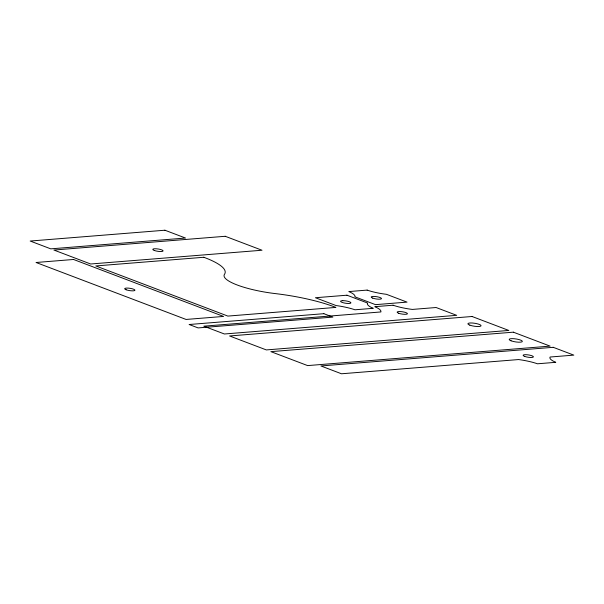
<?xml version="1.0" encoding="UTF-8"?>
<svg xmlns="http://www.w3.org/2000/svg" width="604" height="604" viewBox="0 0 604 604"><rect width="100%" height="100%" fill="white"/><g stroke="black" fill="none" stroke-linecap="round" stroke-linejoin="round"><path stroke-width="0.91" d="M164.922 230.222L30.2 241.041L50.781 248.856L185.511 238.044L164.922 230.222M225.247 236.285L53.899 250.041L90.645 263.993L261.993 250.237L225.247 236.285M73.545 259.478L36.066 262.491L186.077 319.448L223.556 316.436L73.545 259.478M203.82 257.274L95.794 265.949L227.859 316.088L335.884 307.413A72.095 16.217 8.7 0 0 275.379 293.604A46.312 10.419 8.7 0 1 224.507 274.284A72.095 16.217 8.7 0 0 203.82 257.274M367.141 290.101L348.833 291.573A27.037 6.085 8.7 0 1 354.925 296.836L375.507 304.65L407.013 302.121L386.432 294.307A25.413 5.715 8.7 0 1 367.141 290.101M346.96 295.205L315.454 297.734L336.043 305.548A27.037 6.085 8.7 0 1 354.963 309.784L373.272 308.312A25.413 5.715 8.7 0 1 367.549 303.019L346.96 295.205M393.098 305.216L374.79 306.689A27.037 6.085 8.7 0 1 380.882 311.951L203.797 326.175L224.378 333.989L456.684 315.333L436.103 307.519L412.389 309.422A25.413 5.715 8.7 0 1 393.098 305.216M323.85 313.687L189.127 324.507L198.097 327.912L332.827 317.092L323.85 313.687M472.064 316.496L229.588 335.967L266.326 349.92L508.81 330.448L472.064 316.496M513.362 332.177L270.879 351.641L307.625 365.594L550.108 346.122L513.362 332.177M553.219 347.308L320.913 365.956L341.494 373.778L518.579 359.554A27.037 6.085 8.7 0 1 537.5 363.789L555.808 362.317A25.413 5.715 8.7 0 1 550.085 357.024L573.8 355.122L553.219 347.308M342.732 300.671L341.751 300.739A5.21 1.17 8.7 0 0 342.151 302.4A5.21 1.17 8.7 0 0 349.104 303.457A5.21 1.17 8.7 0 0 349.927 301.985L348.999 301.623A5.21 1.17 8.7 0 0 342.732 300.671M469.791 325.126A6.659 1.495 8.7 0 0 480.844 326.077A6.659 1.495 8.7 0 0 472.856 323.042A6.659 1.495 8.7 0 0 469.791 325.126M154.269 250.433A5.21 1.17 8.7 0 0 162.914 251.181A5.21 1.17 8.7 0 0 156.662 248.803A5.21 1.17 8.7 0 0 154.269 250.433M398.632 313.227A5.21 1.17 8.7 0 0 407.277 313.967A5.21 1.17 8.7 0 0 401.026 311.596A5.21 1.17 8.7 0 0 398.632 313.227M524.604 356.375A5.21 1.17 8.7 0 0 533.249 357.115A5.21 1.17 8.7 0 0 526.998 354.744A5.21 1.17 8.7 0 0 524.604 356.375M372.676 298.104A5.21 1.17 8.7 0 0 381.32 298.852A5.21 1.17 8.7 0 0 375.076 296.481A5.21 1.17 8.7 0 0 372.676 298.104M126.13 289.754A5.21 1.17 8.7 0 0 134.775 290.501A5.21 1.17 8.7 0 0 128.524 288.131A5.21 1.17 8.7 0 0 126.13 289.754M511.09 340.807A6.659 1.495 8.7 0 0 522.143 341.758A6.659 1.495 8.7 0 0 514.155 338.723A6.659 1.495 8.7 0 0 511.09 340.807"/></g></svg>
